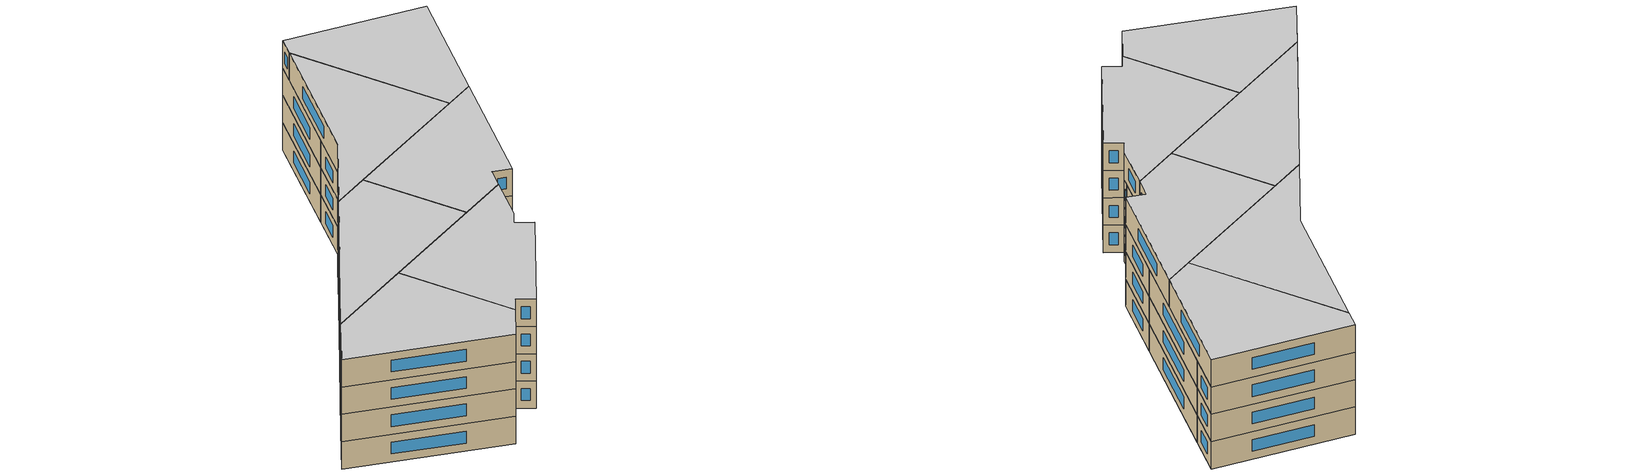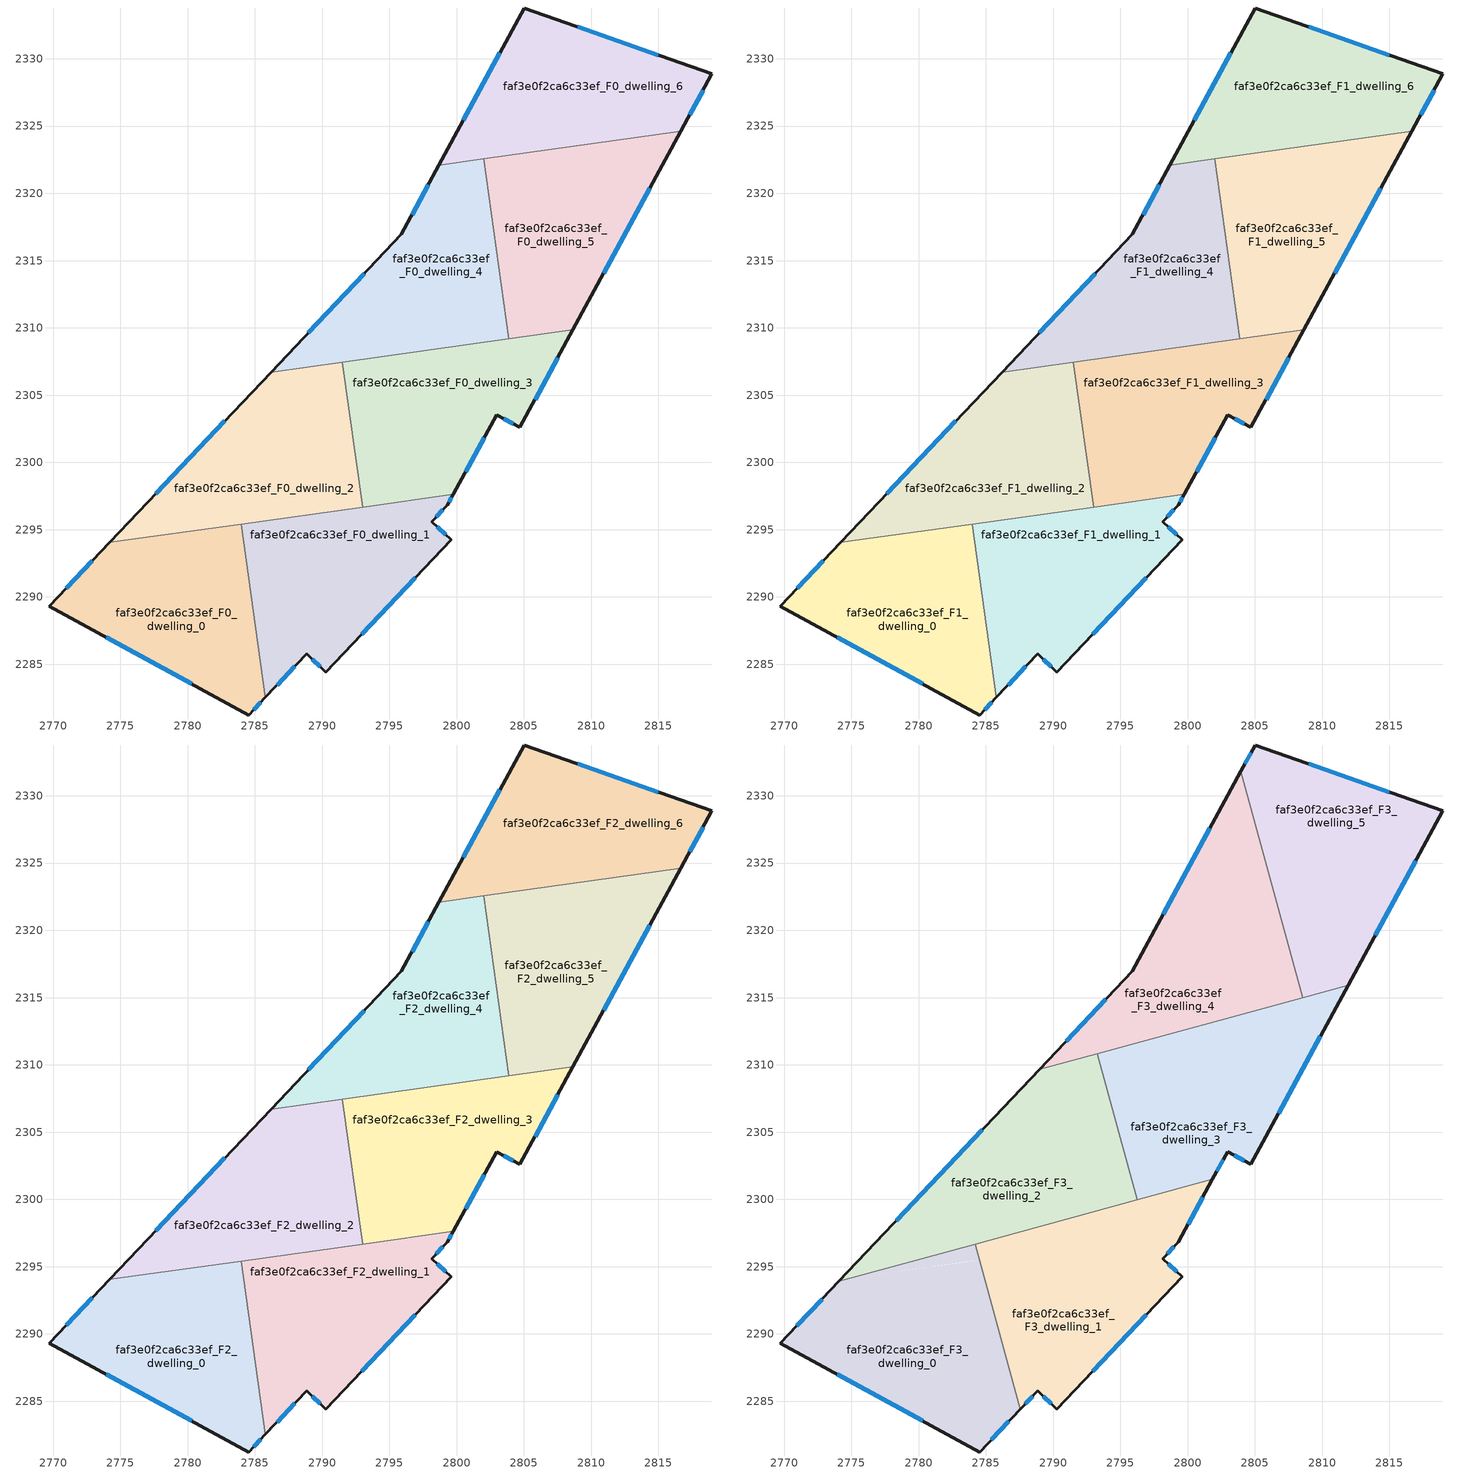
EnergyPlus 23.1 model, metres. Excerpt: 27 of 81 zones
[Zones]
faf3e0f2ca6c33ef_F0_dwelling_0
 floor ground (EU_floor_Construction): 2783.99,2295.42 2785.79,2282.53 2784.55,2281.22 2769.7,2289.29 2774.21,2294.05 z0
 wall outside (EU_wall_Construction): 2774.21,2294.05 2769.7,2289.29 2784.55,2281.22 2785.79,2282.53 z0:3
 wall to faf3e0f2ca6c33ef_F0_dwelling_1 (EU_wall_Construction): 2785.79,2282.53 2783.99,2295.42 z0:3
 wall to faf3e0f2ca6c33ef_F0_dwelling_2 (EU_wall_Construction): 2783.99,2295.42 2774.21,2294.05 z0:3
 window (EU_Window_Construction): 2772.92,2292.69 2770.99,2290.65 / 2784.91,2281.6 2785.43,2282.15 / 2773.94,2286.98 2780.31,2283.53 z0.86:2.14
faf3e0f2ca6c33ef_F0_dwelling_1
 floor ground (EU_floor_Construction): 2799.74,2297.62 2799.31,2296.83 2798.15,2295.59 2799.59,2294.25 2790.26,2284.4 2788.85,2285.76 2785.79,2282.53 2783.99,2295.42 z0
 wall outside (EU_wall_Construction): 2785.79,2282.53 2788.85,2285.76 2790.26,2284.4 2799.59,2294.25 2798.15,2295.59 2799.31,2296.83 2799.74,2297.62 z0:3
 wall to faf3e0f2ca6c33ef_F0_dwelling_3 (EU_wall_Construction): 2799.74,2297.62 2793.02,2296.68 z0:3
 wall to faf3e0f2ca6c33ef_F0_dwelling_2 (EU_wall_Construction): 2793.02,2296.68 2783.99,2295.42 z0:3
 window (EU_Window_Construction): 2789.25,2285.37 2789.86,2284.79 / 2786.66,2283.45 2787.97,2284.84 / 2799.43,2297.06 2799.62,2297.39 / 2798.48,2295.94 2798.98,2296.47 / 2799.18,2294.63 2798.56,2295.21 / 2792.93,2287.22 2796.93,2291.44 z0.86:2.14
faf3e0f2ca6c33ef_F0_dwelling_2
 floor ground (EU_floor_Construction): 2791.52,2307.46 2793.02,2296.68 2774.21,2294.05 2786.2,2306.71 z0
 wall outside (EU_wall_Construction): 2786.2,2306.71 2774.21,2294.05 z0:3
 wall to faf3e0f2ca6c33ef_F0_dwelling_3 (EU_wall_Construction): 2793.02,2296.68 2791.52,2307.46 z0:3
 wall to faf3e0f2ca6c33ef_F0_dwelling_4 (EU_wall_Construction): 2791.52,2307.46 2786.2,2306.71 z0:3
 window (EU_Window_Construction): 2782.78,2303.1 2777.64,2297.67 z0.86:2.14
faf3e0f2ca6c33ef_F0_dwelling_3
 floor ground (EU_floor_Construction): 2808.64,2309.85 2804.7,2302.6 2803.03,2303.51 2802.97,2303.54 2799.74,2297.62 2793.02,2296.68 2791.52,2307.46 z0
 wall outside (EU_wall_Construction): 2799.74,2297.62 2802.97,2303.54 2803.03,2303.51 2804.7,2302.6 2808.64,2309.85 z0:3
 wall to faf3e0f2ca6c33ef_F0_dwelling_5 (EU_wall_Construction): 2808.64,2309.85 2803.87,2309.18 z0:3
 wall to faf3e0f2ca6c33ef_F0_dwelling_4 (EU_wall_Construction): 2803.87,2309.18 2791.52,2307.46 z0:3
 window (EU_Window_Construction): 2805.83,2304.67 2807.52,2307.78 / 2803.51,2303.25 2804.23,2302.86 / 2800.66,2299.31 2802.04,2301.85 z0.86:2.14
faf3e0f2ca6c33ef_F0_dwelling_4
 floor ground (EU_floor_Construction): 2802,2322.56 2803.87,2309.18 2786.2,2306.71 2795.9,2316.95 2798.69,2322.1 z0
 wall outside (EU_wall_Construction): 2798.69,2322.1 2795.9,2316.95 2786.2,2306.71 z0:3
 wall to faf3e0f2ca6c33ef_F0_dwelling_5 (EU_wall_Construction): 2803.87,2309.18 2802,2322.56 z0:3
 wall to faf3e0f2ca6c33ef_F0_dwelling_6 (EU_wall_Construction): 2802,2322.56 2798.69,2322.1 z0:3
 window (EU_Window_Construction): 2793.13,2314.03 2788.97,2309.64 / 2797.89,2320.63 2796.7,2318.42 z0.86:2.14
faf3e0f2ca6c33ef_F0_dwelling_5
 floor ground (EU_floor_Construction): 2816.66,2324.61 2808.64,2309.85 2803.87,2309.18 2802,2322.56 z0
 wall outside (EU_wall_Construction): 2808.64,2309.85 2816.66,2324.61 z0:3
 wall to faf3e0f2ca6c33ef_F0_dwelling_6 (EU_wall_Construction): 2816.66,2324.61 2802,2322.56 z0:3
 window (EU_Window_Construction): 2810.93,2314.07 2814.37,2320.39 z0.86:2.14
faf3e0f2ca6c33ef_F0_dwelling_6
 floor ground (EU_floor_Construction): 2818.98,2328.88 2816.66,2324.61 2798.69,2322.1 2805.02,2333.78 z0
 wall outside (EU_wall_Construction): 2816.66,2324.61 2818.98,2328.88 2805.02,2333.78 2798.69,2322.1 z0:3
 window (EU_Window_Construction): 2814.99,2330.28 2809.01,2332.38 / 2817.32,2325.83 2818.32,2327.66 / 2803.21,2330.44 2800.5,2325.44 z0.86:2.14
faf3e0f2ca6c33ef_F1_dwelling_0
 floor to faf3e0f2ca6c33ef_F0_dwelling_0 (EU_floor_Construction): 2783.99,2295.42 2785.79,2282.53 2784.55,2281.22 2769.7,2289.29 2774.21,2294.05 z3
 wall outside (EU_wall_Construction): 2774.21,2294.05 2769.7,2289.29 2784.55,2281.22 2785.79,2282.53 z3:6
 wall to faf3e0f2ca6c33ef_F1_dwelling_1 (EU_wall_Construction): 2785.79,2282.53 2783.99,2295.42 z3:6
 wall to faf3e0f2ca6c33ef_F1_dwelling_2 (EU_wall_Construction): 2783.99,2295.42 2774.21,2294.05 z3:6
 window (EU_Window_Construction): 2772.92,2292.69 2770.99,2290.65 / 2784.91,2281.6 2785.43,2282.15 / 2773.94,2286.98 2780.31,2283.53 z3.86:5.14
faf3e0f2ca6c33ef_F1_dwelling_1
 floor to faf3e0f2ca6c33ef_F0_dwelling_1 (EU_floor_Construction): 2799.74,2297.62 2799.31,2296.83 2798.15,2295.59 2799.59,2294.25 2790.26,2284.4 2788.85,2285.76 2785.79,2282.53 2783.99,2295.42 z3
 wall outside (EU_wall_Construction): 2785.79,2282.53 2788.85,2285.76 2790.26,2284.4 2799.59,2294.25 2798.15,2295.59 2799.31,2296.83 2799.74,2297.62 z3:6
 wall to faf3e0f2ca6c33ef_F1_dwelling_3 (EU_wall_Construction): 2799.74,2297.62 2793.02,2296.68 z3:6
 wall to faf3e0f2ca6c33ef_F1_dwelling_2 (EU_wall_Construction): 2793.02,2296.68 2783.99,2295.42 z3:6
 window (EU_Window_Construction): 2789.25,2285.37 2789.86,2284.79 / 2786.66,2283.45 2787.97,2284.84 / 2799.43,2297.06 2799.62,2297.39 / 2798.48,2295.94 2798.98,2296.47 / 2799.18,2294.63 2798.56,2295.21 / 2792.93,2287.22 2796.93,2291.44 z3.86:5.14
faf3e0f2ca6c33ef_F1_dwelling_2
 floor to faf3e0f2ca6c33ef_F0_dwelling_2 (EU_floor_Construction): 2791.52,2307.46 2793.02,2296.68 2774.21,2294.05 2786.2,2306.71 z3
 wall outside (EU_wall_Construction): 2786.2,2306.71 2774.21,2294.05 z3:6
 wall to faf3e0f2ca6c33ef_F1_dwelling_3 (EU_wall_Construction): 2793.02,2296.68 2791.52,2307.46 z3:6
 wall to faf3e0f2ca6c33ef_F1_dwelling_4 (EU_wall_Construction): 2791.52,2307.46 2786.2,2306.71 z3:6
 window (EU_Window_Construction): 2782.78,2303.1 2777.64,2297.67 z3.86:5.14
faf3e0f2ca6c33ef_F1_dwelling_3
 floor to faf3e0f2ca6c33ef_F0_dwelling_3 (EU_floor_Construction): 2808.64,2309.85 2804.7,2302.6 2803.03,2303.51 2802.97,2303.54 2799.74,2297.62 2793.02,2296.68 2791.52,2307.46 z3
 wall outside (EU_wall_Construction): 2799.74,2297.62 2802.97,2303.54 2803.03,2303.51 2804.7,2302.6 2808.64,2309.85 z3:6
 wall to faf3e0f2ca6c33ef_F1_dwelling_5 (EU_wall_Construction): 2808.64,2309.85 2803.87,2309.18 z3:6
 wall to faf3e0f2ca6c33ef_F1_dwelling_4 (EU_wall_Construction): 2803.87,2309.18 2791.52,2307.46 z3:6
 window (EU_Window_Construction): 2805.83,2304.67 2807.52,2307.78 / 2803.51,2303.25 2804.23,2302.86 / 2800.66,2299.31 2802.04,2301.85 z3.86:5.14
faf3e0f2ca6c33ef_F1_dwelling_4
 floor to faf3e0f2ca6c33ef_F0_dwelling_4 (EU_floor_Construction): 2802,2322.56 2803.87,2309.18 2786.2,2306.71 2795.9,2316.95 2798.69,2322.1 z3
 wall outside (EU_wall_Construction): 2798.69,2322.1 2795.9,2316.95 2786.2,2306.71 z3:6
 wall to faf3e0f2ca6c33ef_F1_dwelling_5 (EU_wall_Construction): 2803.87,2309.18 2802,2322.56 z3:6
 wall to faf3e0f2ca6c33ef_F1_dwelling_6 (EU_wall_Construction): 2802,2322.56 2798.69,2322.1 z3:6
 window (EU_Window_Construction): 2793.13,2314.03 2788.97,2309.64 / 2797.89,2320.63 2796.7,2318.42 z3.86:5.14
faf3e0f2ca6c33ef_F1_dwelling_5
 floor to faf3e0f2ca6c33ef_F0_dwelling_5 (EU_floor_Construction): 2816.66,2324.61 2808.64,2309.85 2803.87,2309.18 2802,2322.56 z3
 wall outside (EU_wall_Construction): 2808.64,2309.85 2816.66,2324.61 z3:6
 wall to faf3e0f2ca6c33ef_F1_dwelling_6 (EU_wall_Construction): 2816.66,2324.61 2802,2322.56 z3:6
 window (EU_Window_Construction): 2810.93,2314.07 2814.37,2320.39 z3.86:5.14
faf3e0f2ca6c33ef_F1_dwelling_6
 floor to faf3e0f2ca6c33ef_F0_dwelling_6 (EU_floor_Construction): 2818.98,2328.88 2816.66,2324.61 2798.69,2322.1 2805.02,2333.78 z3
 wall outside (EU_wall_Construction): 2816.66,2324.61 2818.98,2328.88 2805.02,2333.78 2798.69,2322.1 z3:6
 window (EU_Window_Construction): 2814.99,2330.28 2809.01,2332.38 / 2817.32,2325.83 2818.32,2327.66 / 2803.21,2330.44 2800.5,2325.44 z3.86:5.14
faf3e0f2ca6c33ef_F2_dwelling_0
 floor to faf3e0f2ca6c33ef_F1_dwelling_0 (EU_floor_Construction): 2783.99,2295.42 2785.79,2282.53 2784.55,2281.22 2769.7,2289.29 2774.21,2294.05 z6
 wall outside (EU_wall_Construction): 2774.21,2294.05 2769.7,2289.29 2784.55,2281.22 2785.79,2282.53 z6:9
 wall to faf3e0f2ca6c33ef_F2_dwelling_1 (EU_wall_Construction): 2785.79,2282.53 2783.99,2295.42 z6:9
 wall to faf3e0f2ca6c33ef_F2_dwelling_2 (EU_wall_Construction): 2783.99,2295.42 2774.21,2294.05 z6:9
 window (EU_Window_Construction): 2772.92,2292.69 2770.99,2290.65 / 2784.91,2281.6 2785.43,2282.15 / 2773.94,2286.98 2780.31,2283.53 z6.86:8.14
faf3e0f2ca6c33ef_F2_dwelling_1
 floor to faf3e0f2ca6c33ef_F1_dwelling_1 (EU_floor_Construction): 2799.74,2297.62 2799.31,2296.83 2798.15,2295.59 2799.59,2294.25 2790.26,2284.4 2788.85,2285.76 2785.79,2282.53 2783.99,2295.42 z6
 wall outside (EU_wall_Construction): 2785.79,2282.53 2788.85,2285.76 2790.26,2284.4 2799.59,2294.25 2798.15,2295.59 2799.31,2296.83 2799.74,2297.62 z6:9
 wall to faf3e0f2ca6c33ef_F2_dwelling_3 (EU_wall_Construction): 2799.74,2297.62 2793.02,2296.68 z6:9
 wall to faf3e0f2ca6c33ef_F2_dwelling_2 (EU_wall_Construction): 2793.02,2296.68 2783.99,2295.42 z6:9
 window (EU_Window_Construction): 2789.25,2285.37 2789.86,2284.79 / 2786.66,2283.45 2787.97,2284.84 / 2799.43,2297.06 2799.62,2297.39 / 2798.48,2295.94 2798.98,2296.47 / 2799.18,2294.63 2798.56,2295.21 / 2792.93,2287.22 2796.93,2291.44 z6.86:8.14
faf3e0f2ca6c33ef_F2_dwelling_2
 floor to faf3e0f2ca6c33ef_F1_dwelling_2 (EU_floor_Construction): 2791.52,2307.46 2793.02,2296.68 2774.21,2294.05 2786.2,2306.71 z6
 wall outside (EU_wall_Construction): 2786.2,2306.71 2774.21,2294.05 z6:9
 wall to faf3e0f2ca6c33ef_F2_dwelling_3 (EU_wall_Construction): 2793.02,2296.68 2791.52,2307.46 z6:9
 wall to faf3e0f2ca6c33ef_F2_dwelling_4 (EU_wall_Construction): 2791.52,2307.46 2786.2,2306.71 z6:9
 window (EU_Window_Construction): 2782.78,2303.1 2777.64,2297.67 z6.86:8.14
faf3e0f2ca6c33ef_F2_dwelling_3
 floor to faf3e0f2ca6c33ef_F1_dwelling_3 (EU_floor_Construction): 2808.64,2309.85 2804.7,2302.6 2803.03,2303.51 2802.97,2303.54 2799.74,2297.62 2793.02,2296.68 2791.52,2307.46 z6
 wall outside (EU_wall_Construction): 2799.74,2297.62 2802.97,2303.54 2803.03,2303.51 2804.7,2302.6 2808.64,2309.85 z6:9
 wall to faf3e0f2ca6c33ef_F2_dwelling_5 (EU_wall_Construction): 2808.64,2309.85 2803.87,2309.18 z6:9
 wall to faf3e0f2ca6c33ef_F2_dwelling_4 (EU_wall_Construction): 2803.87,2309.18 2791.52,2307.46 z6:9
 window (EU_Window_Construction): 2805.83,2304.67 2807.52,2307.78 / 2803.51,2303.25 2804.23,2302.86 / 2800.66,2299.31 2802.04,2301.85 z6.86:8.14
faf3e0f2ca6c33ef_F2_dwelling_4
 floor to faf3e0f2ca6c33ef_F1_dwelling_4 (EU_floor_Construction): 2802,2322.56 2803.87,2309.18 2786.2,2306.71 2795.9,2316.95 2798.69,2322.1 z6
 wall outside (EU_wall_Construction): 2798.69,2322.1 2795.9,2316.95 2786.2,2306.71 z6:9
 wall to faf3e0f2ca6c33ef_F2_dwelling_5 (EU_wall_Construction): 2803.87,2309.18 2802,2322.56 z6:9
 wall to faf3e0f2ca6c33ef_F2_dwelling_6 (EU_wall_Construction): 2802,2322.56 2798.69,2322.1 z6:9
 window (EU_Window_Construction): 2793.13,2314.03 2788.97,2309.64 / 2797.89,2320.63 2796.7,2318.42 z6.86:8.14
faf3e0f2ca6c33ef_F2_dwelling_5
 floor to faf3e0f2ca6c33ef_F1_dwelling_5 (EU_floor_Construction): 2816.66,2324.61 2808.64,2309.85 2803.87,2309.18 2802,2322.56 z6
 wall outside (EU_wall_Construction): 2808.64,2309.85 2816.66,2324.61 z6:9
 wall to faf3e0f2ca6c33ef_F2_dwelling_6 (EU_wall_Construction): 2816.66,2324.61 2802,2322.56 z6:9
 window (EU_Window_Construction): 2810.93,2314.07 2814.37,2320.39 z6.86:8.14
faf3e0f2ca6c33ef_F2_dwelling_6
 floor to faf3e0f2ca6c33ef_F1_dwelling_6 (EU_floor_Construction): 2818.98,2328.88 2816.66,2324.61 2798.69,2322.1 2805.02,2333.78 z6
 wall outside (EU_wall_Construction): 2816.66,2324.61 2818.98,2328.88 2805.02,2333.78 2798.69,2322.1 z6:9
 window (EU_Window_Construction): 2814.99,2330.28 2809.01,2332.38 / 2817.32,2325.83 2818.32,2327.66 / 2803.21,2330.44 2800.5,2325.44 z6.86:8.14
faf3e0f2ca6c33ef_F3_dwelling_0
 floor to faf3e0f2ca6c33ef_F2_dwelling_0 (EU_floor_Construction): 2783.99,2295.42 2785.79,2282.53 2784.55,2281.22 2769.7,2289.29 2774.08,2293.91 2774.99,2294.16 z9
 floor to faf3e0f2ca6c33ef_F2_dwelling_1 (EU_floor_Construction): 2784.54,2295.5 2787.56,2284.4 2785.79,2282.53 2783.99,2295.42 z9
 floor to faf3e0f2ca6c33ef_F2_dwelling_2 (EU_floor_Construction): 2784.21,2296.68 2784.54,2295.5 2774.99,2294.16 z9
 wall outside (EU_wall_Construction): 2774.08,2293.91 2769.7,2289.29 2784.55,2281.22 2787.56,2284.4 z9:12
 wall to faf3e0f2ca6c33ef_F3_dwelling_1 (EU_wall_Construction): 2787.56,2284.4 2784.21,2296.68 z9:12
 wall to faf3e0f2ca6c33ef_F3_dwelling_2 (EU_wall_Construction): 2784.21,2296.68 2774.08,2293.91 z9:12
 window (EU_Window_Construction): 2772.83,2292.59 2770.95,2290.61 / 2785.41,2282.13 2786.7,2283.49 / 2773.94,2286.98 2780.31,2283.53 z9.86:11.14
 ceiling to faf3e0f2ca6c33ef_F4_dwelling_0 (EU_floor_Construction): 2784.55,2281.22 2787.56,2284.4 2784.21,2296.68 2774.08,2293.91 2769.7,2289.29 z12
faf3e0f2ca6c33ef_F3_dwelling_1
 floor to faf3e0f2ca6c33ef_F2_dwelling_1 (EU_floor_Construction): 2799.74,2297.62 2799.31,2296.83 2798.15,2295.59 2799.59,2294.25 2790.26,2284.4 2788.85,2285.76 2787.56,2284.4 2784.54,2295.5 z9
 floor to faf3e0f2ca6c33ef_F2_dwelling_2 (EU_floor_Construction): 2792.7,2298.99 2793.02,2296.68 2784.54,2295.5 2784.21,2296.68 z9
 floor to faf3e0f2ca6c33ef_F2_dwelling_3 (EU_floor_Construction): 2801.85,2301.49 2799.74,2297.62 2793.02,2296.68 2792.7,2298.99 z9
 wall outside (EU_wall_Construction): 2787.56,2284.4 2788.85,2285.76 2790.26,2284.4 2799.59,2294.25 2798.15,2295.59 2799.31,2296.83 2801.85,2301.49 z9:12
 wall to faf3e0f2ca6c33ef_F3_dwelling_3 (EU_wall_Construction): 2801.85,2301.49 2796.25,2299.96 z9:12
 wall to faf3e0f2ca6c33ef_F3_dwelling_2 (EU_wall_Construction): 2796.25,2299.96 2784.21,2296.68 z9:12
 window (EU_Window_Construction): 2792.93,2287.22 2796.93,2291.44 / 2789.25,2285.37 2789.86,2284.79 / 2787.93,2284.79 2788.48,2285.37 / 2800.04,2298.16 2801.12,2300.16 / 2798.48,2295.94 2798.98,2296.47 / 2799.18,2294.63 2798.56,2295.21 z9.86:11.14
 ceiling to faf3e0f2ca6c33ef_F4_dwelling_1 (EU_floor_Construction): 2799.59,2294.25 2798.15,2295.59 2799.31,2296.83 2801.85,2301.49 2784.21,2296.68 2787.56,2284.4 2788.85,2285.76 2790.26,2284.4 z12
faf3e0f2ca6c33ef_F3_dwelling_2
 floor to faf3e0f2ca6c33ef_F2_dwelling_2 (EU_floor_Construction): 2791.52,2307.46 2792.7,2298.99 2774.99,2294.16 2774.21,2294.05 2786.2,2306.71 z9
 floor to faf3e0f2ca6c33ef_F2_dwelling_3 (EU_floor_Construction): 2794.1,2307.82 2796.25,2299.96 2792.7,2298.99 2791.52,2307.46 z9
 floor to faf3e0f2ca6c33ef_F2_dwelling_4 (EU_floor_Construction): 2793.28,2310.84 2794.1,2307.82 2786.2,2306.71 2789.01,2309.68 z9
 floor to faf3e0f2ca6c33ef_F2_dwelling_0 (EU_floor_Construction): 2774.99,2294.16 2774.08,2293.91 2774.21,2294.05 z9
 wall outside (EU_wall_Construction): 2789.01,2309.68 2774.08,2293.91 z9:12
 wall to faf3e0f2ca6c33ef_F3_dwelling_3 (EU_wall_Construction): 2796.25,2299.96 2793.28,2310.84 z9:12
 wall to faf3e0f2ca6c33ef_F3_dwelling_4 (EU_wall_Construction): 2793.28,2310.84 2789.01,2309.68 z9:12
 window (EU_Window_Construction): 2784.74,2305.17 2778.35,2298.42 z9.86:11.14
 ceiling to faf3e0f2ca6c33ef_F4_dwelling_2 (EU_floor_Construction): 2796.25,2299.96 2793.28,2310.84 2789.01,2309.68 2774.08,2293.91 z12
faf3e0f2ca6c33ef_F3_dwelling_3
 floor to faf3e0f2ca6c33ef_F2_dwelling_3 (EU_floor_Construction): 2808.64,2309.85 2804.7,2302.6 2803.03,2303.51 2802.97,2303.54 2801.85,2301.49 2796.25,2299.96 2794.1,2307.82 z9
 floor to faf3e0f2ca6c33ef_F2_dwelling_4 (EU_floor_Construction): 2803.26,2313.57 2803.87,2309.18 2794.1,2307.82 2793.28,2310.84 z9
 floor to faf3e0f2ca6c33ef_F2_dwelling_5 (EU_floor_Construction): 2811.95,2315.93 2808.64,2309.85 2803.87,2309.18 2803.26,2313.57 z9
 wall outside (EU_wall_Construction): 2801.85,2301.49 2802.97,2303.54 2804.7,2302.6 2811.95,2315.93 z9:12
 wall to faf3e0f2ca6c33ef_F3_dwelling_5 (EU_wall_Construction): 2811.95,2315.93 2808.54,2315.01 z9:12
 wall to faf3e0f2ca6c33ef_F3_dwelling_4 (EU_wall_Construction): 2808.54,2315.01 2793.28,2310.84 z9:12
 window (EU_Window_Construction): 2803.46,2303.27 2804.21,2302.87 / 2802.17,2302.07 2802.65,2302.95 / 2806.77,2306.41 2809.88,2312.13 z9.86:11.14
 ceiling to faf3e0f2ca6c33ef_F4_dwelling_3 (EU_floor_Construction): 2804.7,2302.6 2811.95,2315.93 2793.28,2310.84 2796.25,2299.96 2801.85,2301.49 2802.97,2303.54 z12
faf3e0f2ca6c33ef_F3_dwelling_4
 floor to faf3e0f2ca6c33ef_F2_dwelling_4 (EU_floor_Construction): 2802,2322.56 2803.26,2313.57 2789.01,2309.68 2795.9,2316.95 2798.69,2322.1 z9
 floor to faf3e0f2ca6c33ef_F2_dwelling_5 (EU_floor_Construction): 2806.32,2323.17 2808.54,2315.01 2803.26,2313.57 2802,2322.56 z9
 floor to faf3e0f2ca6c33ef_F2_dwelling_6 (EU_floor_Construction): 2803.96,2331.82 2806.32,2323.17 2798.69,2322.1 z9
 wall outside (EU_wall_Construction): 2803.96,2331.82 2795.9,2316.95 2789.01,2309.68 z9:12
 wall to faf3e0f2ca6c33ef_F3_dwelling_5 (EU_wall_Construction): 2808.54,2315.01 2803.96,2331.82 z9:12
 window (EU_Window_Construction): 2801.66,2327.57 2798.2,2321.2 / 2793.93,2314.88 2790.98,2311.76 z9.86:11.14
 ceiling to faf3e0f2ca6c33ef_F4_dwelling_4 (EU_floor_Construction): 2808.54,2315.01 2803.96,2331.82 2795.9,2316.95 2789.01,2309.68 z12
faf3e0f2ca6c33ef_F3_dwelling_5
 floor to faf3e0f2ca6c33ef_F2_dwelling_5 (EU_floor_Construction): 2816.66,2324.61 2811.95,2315.93 2808.54,2315.01 2806.32,2323.17 z9
 floor to faf3e0f2ca6c33ef_F2_dwelling_6 (EU_floor_Construction): 2818.98,2328.88 2816.66,2324.61 2806.32,2323.17 2803.96,2331.82 2805.02,2333.78 z9
 wall outside (EU_wall_Construction): 2811.95,2315.93 2818.98,2328.88 2805.02,2333.78 2803.96,2331.82 z9:12
 window (EU_Window_Construction): 2804.72,2333.22 2804.26,2332.38 / 2814.99,2330.28 2809.01,2332.38 / 2813.96,2319.63 2816.97,2325.18 z9.86:11.14
 ceiling to faf3e0f2ca6c33ef_F4_dwelling_5 (EU_floor_Construction): 2811.95,2315.93 2818.98,2328.88 2805.02,2333.78 2803.96,2331.82 2808.54,2315.01 z12
[Building]
EU S2 Campaign: North Axis=0; Terrain=City; Solar Distribution=FullExterior
[Site:Location]
Helsinki-Vantaa.AP: Latitude=60.317; Longitude=24.963; Time Zone=2; Elevation=54.6
[SizingPeriod:WeatherFileDays]
AnnualSizingPeriod: Begin Month=1; Begin Day of Month=1; End Month=12; End Day of Month=31; Day of Week for Start Day=Monday; Use Weather File Daylight Saving Period=No; Use Weather File Rain and Snow Indicators=No
[MATERIAL]
EU_InternalMass_Material: Roughness=MediumRough; Thickness=0.1; Conductivity=1; Density=1800; Specific Heat=900; Thermal Absorptance=0.9; Solar Absorptance=0.7; Visible Absorptance=0.7
[MATERIAL:NOMASS] Roughness=MediumRough; Thermal Absorptance=0.9; Solar Absorptance=0.7; Visible Absorptance=0.7
Name | Thermal Resistance
EU_wall_NoMass | 5.91765
EU_floor_NoMass | 6.2875
[WINDOWMATERIAL:SIMPLEGLAZINGSYSTEM]
EU_Window_SimpleGlazing: UFactor=0.994035; Solar Heat Gain Coefficient=0.7; Visible Transmittance=0.7
[CONSTRUCTION]
EU_wall_Construction: EU_wall_NoMass
EU_floor_Construction: EU_floor_NoMass
EU_Window_Construction: EU_Window_SimpleGlazing
EU_InternalMass_Construction: EU_InternalMass_Material
[ZONE] Type=1; Multiplier=1; Ceiling Height=autocalculate; Floor Area=autocalculate; Part of Total Floor Area=Yes
Name | Volume
faf3e0f2ca6c33ef_F0_dwelling_0; faf3e0f2ca6c33ef_F1_dwelling_0; faf3e0f2ca6c33ef_F2_dwelling_0 | 397.431
faf3e0f2ca6c33ef_F3_dwelling_0 | 463.674
faf3e0f2ca6c33ef_F0_dwelling_1; faf3e0f2ca6c33ef_F1_dwelling_1; faf3e0f2ca6c33ef_F2_dwelling_1 | 397.474
faf3e0f2ca6c33ef_F3_dwelling_1 | 463.696
faf3e0f2ca6c33ef_F0_dwelling_2; faf3e0f2ca6c33ef_F1_dwelling_2; faf3e0f2ca6c33ef_F2_dwelling_2 | 397.427
faf3e0f2ca6c33ef_F3_dwelling_2 | 463.676
faf3e0f2ca6c33ef_F0_dwelling_3; faf3e0f2ca6c33ef_F1_dwelling_3; faf3e0f2ca6c33ef_F2_dwelling_3 | 397.45
faf3e0f2ca6c33ef_F3_dwelling_3 | 463.707
faf3e0f2ca6c33ef_F0_dwelling_4; faf3e0f2ca6c33ef_F1_dwelling_4; faf3e0f2ca6c33ef_F2_dwelling_4 | 397.452
faf3e0f2ca6c33ef_F3_dwelling_4 | 463.689
faf3e0f2ca6c33ef_F0_dwelling_5; faf3e0f2ca6c33ef_F1_dwelling_5; faf3e0f2ca6c33ef_F2_dwelling_5 | 397.422
faf3e0f2ca6c33ef_F3_dwelling_5 | 463.657
faf3e0f2ca6c33ef_F0_dwelling_6; faf3e0f2ca6c33ef_F1_dwelling_6; faf3e0f2ca6c33ef_F2_dwelling_6 | 397.423
[INTERNALMASS] Construction=EU_InternalMass_Construction
Name | Zone or ZoneList | Surface Area
faf3e0f2ca6c33ef_F0_dwelling_0_EU_InternalMass | faf3e0f2ca6c33ef_F0_dwelling_0 | 132.48
faf3e0f2ca6c33ef_F0_dwelling_1_EU_InternalMass | faf3e0f2ca6c33ef_F0_dwelling_1 | 132.491
faf3e0f2ca6c33ef_F0_dwelling_2_EU_InternalMass | faf3e0f2ca6c33ef_F0_dwelling_2 | 132.479
faf3e0f2ca6c33ef_F0_dwelling_3_EU_InternalMass | faf3e0f2ca6c33ef_F0_dwelling_3 | 132.485
faf3e0f2ca6c33ef_F0_dwelling_4_EU_InternalMass | faf3e0f2ca6c33ef_F0_dwelling_4 | 132.483
faf3e0f2ca6c33ef_F0_dwelling_5_EU_InternalMass | faf3e0f2ca6c33ef_F0_dwelling_5 | 132.477
faf3e0f2ca6c33ef_F0_dwelling_6_EU_InternalMass | faf3e0f2ca6c33ef_F0_dwelling_6 | 132.474
faf3e0f2ca6c33ef_F1_dwelling_0_EU_InternalMass | faf3e0f2ca6c33ef_F1_dwelling_0 | 132.48
faf3e0f2ca6c33ef_F1_dwelling_1_EU_InternalMass | faf3e0f2ca6c33ef_F1_dwelling_1 | 132.491
faf3e0f2ca6c33ef_F1_dwelling_2_EU_InternalMass | faf3e0f2ca6c33ef_F1_dwelling_2 | 132.479
faf3e0f2ca6c33ef_F1_dwelling_3_EU_InternalMass | faf3e0f2ca6c33ef_F1_dwelling_3 | 132.485
faf3e0f2ca6c33ef_F1_dwelling_4_EU_InternalMass | faf3e0f2ca6c33ef_F1_dwelling_4 | 132.483
faf3e0f2ca6c33ef_F1_dwelling_5_EU_InternalMass | faf3e0f2ca6c33ef_F1_dwelling_5 | 132.477
faf3e0f2ca6c33ef_F1_dwelling_6_EU_InternalMass | faf3e0f2ca6c33ef_F1_dwelling_6 | 132.474
faf3e0f2ca6c33ef_F2_dwelling_0_EU_InternalMass | faf3e0f2ca6c33ef_F2_dwelling_0 | 132.48
faf3e0f2ca6c33ef_F2_dwelling_1_EU_InternalMass | faf3e0f2ca6c33ef_F2_dwelling_1 | 132.491
faf3e0f2ca6c33ef_F2_dwelling_2_EU_InternalMass | faf3e0f2ca6c33ef_F2_dwelling_2 | 132.479
faf3e0f2ca6c33ef_F2_dwelling_3_EU_InternalMass | faf3e0f2ca6c33ef_F2_dwelling_3 | 132.485
faf3e0f2ca6c33ef_F2_dwelling_4_EU_InternalMass | faf3e0f2ca6c33ef_F2_dwelling_4 | 132.483
faf3e0f2ca6c33ef_F2_dwelling_5_EU_InternalMass | faf3e0f2ca6c33ef_F2_dwelling_5 | 132.477
faf3e0f2ca6c33ef_F2_dwelling_6_EU_InternalMass | faf3e0f2ca6c33ef_F2_dwelling_6 | 132.474
faf3e0f2ca6c33ef_F3_dwelling_0_EU_InternalMass | faf3e0f2ca6c33ef_F3_dwelling_0 | 154.558
faf3e0f2ca6c33ef_F3_dwelling_1_EU_InternalMass | faf3e0f2ca6c33ef_F3_dwelling_1 | 154.565
faf3e0f2ca6c33ef_F3_dwelling_2_EU_InternalMass | faf3e0f2ca6c33ef_F3_dwelling_2 | 154.555
faf3e0f2ca6c33ef_F3_dwelling_3_EU_InternalMass | faf3e0f2ca6c33ef_F3_dwelling_3 | 154.567
faf3e0f2ca6c33ef_F3_dwelling_4_EU_InternalMass | faf3e0f2ca6c33ef_F3_dwelling_4 | 154.56
faf3e0f2ca6c33ef_F3_dwelling_5_EU_InternalMass | faf3e0f2ca6c33ef_F3_dwelling_5 | 154.55
[OTHEREQUIPMENT] Fuel Type=Electricity; Design Level Calculation Method=Watts/Area; Power per Zone Floor Area=1; Fraction Latent=0; Fraction Radiant=0; Fraction Lost=0; Carbon Dioxide Generation Rate=0; EndUse Subcategory=EU_Step8_InternalGains
Name | Zone or ZoneList or Space or SpaceList | Schedule
EU_Step8_InternalGain_faf3e0f2ca6c33ef_F0_dwelling_0_f000 | faf3e0f2ca6c33ef_F0_dwelling_0 | EU_Step8_GainSchedule_faf3e0f2ca6c33ef_F0_dwelling_0_f000
EU_Step8_InternalGain_faf3e0f2ca6c33ef_F0_dwelling_1_f000 | faf3e0f2ca6c33ef_F0_dwelling_1 | EU_Step8_GainSchedule_faf3e0f2ca6c33ef_F0_dwelling_1_f000
EU_Step8_InternalGain_faf3e0f2ca6c33ef_F0_dwelling_2_f000 | faf3e0f2ca6c33ef_F0_dwelling_2 | EU_Step8_GainSchedule_faf3e0f2ca6c33ef_F0_dwelling_2_f000
EU_Step8_InternalGain_faf3e0f2ca6c33ef_F0_dwelling_3_f000 | faf3e0f2ca6c33ef_F0_dwelling_3 | EU_Step8_GainSchedule_faf3e0f2ca6c33ef_F0_dwelling_3_f000
EU_Step8_InternalGain_faf3e0f2ca6c33ef_F0_dwelling_4_f000 | faf3e0f2ca6c33ef_F0_dwelling_4 | EU_Step8_GainSchedule_faf3e0f2ca6c33ef_F0_dwelling_4_f000
EU_Step8_InternalGain_faf3e0f2ca6c33ef_F0_dwelling_5_f000 | faf3e0f2ca6c33ef_F0_dwelling_5 | EU_Step8_GainSchedule_faf3e0f2ca6c33ef_F0_dwelling_5_f000
EU_Step8_InternalGain_faf3e0f2ca6c33ef_F0_dwelling_6_f000 | faf3e0f2ca6c33ef_F0_dwelling_6 | EU_Step8_GainSchedule_faf3e0f2ca6c33ef_F0_dwelling_6_f000
EU_Step8_InternalGain_faf3e0f2ca6c33ef_F1_dwelling_0_f000 | faf3e0f2ca6c33ef_F1_dwelling_0 | EU_Step8_GainSchedule_faf3e0f2ca6c33ef_F1_dwelling_0_f000
EU_Step8_InternalGain_faf3e0f2ca6c33ef_F1_dwelling_1_f000 | faf3e0f2ca6c33ef_F1_dwelling_1 | EU_Step8_GainSchedule_faf3e0f2ca6c33ef_F1_dwelling_1_f000
EU_Step8_InternalGain_faf3e0f2ca6c33ef_F1_dwelling_2_f000 | faf3e0f2ca6c33ef_F1_dwelling_2 | EU_Step8_GainSchedule_faf3e0f2ca6c33ef_F1_dwelling_2_f000
EU_Step8_InternalGain_faf3e0f2ca6c33ef_F1_dwelling_3_f000 | faf3e0f2ca6c33ef_F1_dwelling_3 | EU_Step8_GainSchedule_faf3e0f2ca6c33ef_F1_dwelling_3_f000
EU_Step8_InternalGain_faf3e0f2ca6c33ef_F1_dwelling_4_f000 | faf3e0f2ca6c33ef_F1_dwelling_4 | EU_Step8_GainSchedule_faf3e0f2ca6c33ef_F1_dwelling_4_f000
EU_Step8_InternalGain_faf3e0f2ca6c33ef_F1_dwelling_5_f000 | faf3e0f2ca6c33ef_F1_dwelling_5 | EU_Step8_GainSchedule_faf3e0f2ca6c33ef_F1_dwelling_5_f000
EU_Step8_InternalGain_faf3e0f2ca6c33ef_F1_dwelling_6_f000 | faf3e0f2ca6c33ef_F1_dwelling_6 | EU_Step8_GainSchedule_faf3e0f2ca6c33ef_F1_dwelling_6_f000
EU_Step8_InternalGain_faf3e0f2ca6c33ef_F2_dwelling_0_f000 | faf3e0f2ca6c33ef_F2_dwelling_0 | EU_Step8_GainSchedule_faf3e0f2ca6c33ef_F2_dwelling_0_f000
EU_Step8_InternalGain_faf3e0f2ca6c33ef_F2_dwelling_1_f000 | faf3e0f2ca6c33ef_F2_dwelling_1 | EU_Step8_GainSchedule_faf3e0f2ca6c33ef_F2_dwelling_1_f000
EU_Step8_InternalGain_faf3e0f2ca6c33ef_F2_dwelling_2_f000 | faf3e0f2ca6c33ef_F2_dwelling_2 | EU_Step8_GainSchedule_faf3e0f2ca6c33ef_F2_dwelling_2_f000
EU_Step8_InternalGain_faf3e0f2ca6c33ef_F2_dwelling_3_f000 | faf3e0f2ca6c33ef_F2_dwelling_3 | EU_Step8_GainSchedule_faf3e0f2ca6c33ef_F2_dwelling_3_f000
EU_Step8_InternalGain_faf3e0f2ca6c33ef_F2_dwelling_4_f000 | faf3e0f2ca6c33ef_F2_dwelling_4 | EU_Step8_GainSchedule_faf3e0f2ca6c33ef_F2_dwelling_4_f000
EU_Step8_InternalGain_faf3e0f2ca6c33ef_F2_dwelling_5_f000 | faf3e0f2ca6c33ef_F2_dwelling_5 | EU_Step8_GainSchedule_faf3e0f2ca6c33ef_F2_dwelling_5_f000
EU_Step8_InternalGain_faf3e0f2ca6c33ef_F2_dwelling_6_f000 | faf3e0f2ca6c33ef_F2_dwelling_6 | EU_Step8_GainSchedule_faf3e0f2ca6c33ef_F2_dwelling_6_f000
EU_Step8_InternalGain_faf3e0f2ca6c33ef_F3_dwelling_0_f000 | faf3e0f2ca6c33ef_F3_dwelling_0 | EU_Step8_GainSchedule_faf3e0f2ca6c33ef_F3_dwelling_0_f000
EU_Step8_InternalGain_faf3e0f2ca6c33ef_F3_dwelling_1_f000 | faf3e0f2ca6c33ef_F3_dwelling_1 | EU_Step8_GainSchedule_faf3e0f2ca6c33ef_F3_dwelling_1_f000
EU_Step8_InternalGain_faf3e0f2ca6c33ef_F3_dwelling_2_f000 | faf3e0f2ca6c33ef_F3_dwelling_2 | EU_Step8_GainSchedule_faf3e0f2ca6c33ef_F3_dwelling_2_f000
EU_Step8_InternalGain_faf3e0f2ca6c33ef_F3_dwelling_3_f000 | faf3e0f2ca6c33ef_F3_dwelling_3 | EU_Step8_GainSchedule_faf3e0f2ca6c33ef_F3_dwelling_3_f000
EU_Step8_InternalGain_faf3e0f2ca6c33ef_F3_dwelling_4_f000 | faf3e0f2ca6c33ef_F3_dwelling_4 | EU_Step8_GainSchedule_faf3e0f2ca6c33ef_F3_dwelling_4_f000
EU_Step8_InternalGain_faf3e0f2ca6c33ef_F3_dwelling_5_f000 | faf3e0f2ca6c33ef_F3_dwelling_5 | EU_Step8_GainSchedule_faf3e0f2ca6c33ef_F3_dwelling_5_f000
[ZONEVENTILATION:DESIGNFLOWRATE] Schedule=EU_AlwaysOn; Design Flow Rate Calculation Method=AirChanges/Hour; Air Changes per Hour=0.596421; Ventilation Type=Natural; Fan Pressure Rise=0; Fan Total Efficiency=1; Constant Term Coefficient=1; Temperature Term Coefficient=0; Velocity Term Coefficient=0; Velocity Squared Term Coefficient=0; Minimum Indoor Temperature=-100; Maximum Indoor Temperature=100; Delta Temperature=-100; Minimum Outdoor Temperature=-100; Maximum Outdoor Temperature=100; Maximum Wind Speed=40
Name | Zone or ZoneList or Space or SpaceList
EU_ConstantAir_faf3e0f2ca6c33ef_F0_dwelling_0 | faf3e0f2ca6c33ef_F0_dwelling_0
EU_ConstantAir_faf3e0f2ca6c33ef_F0_dwelling_1 | faf3e0f2ca6c33ef_F0_dwelling_1
EU_ConstantAir_faf3e0f2ca6c33ef_F0_dwelling_2 | faf3e0f2ca6c33ef_F0_dwelling_2
EU_ConstantAir_faf3e0f2ca6c33ef_F0_dwelling_3 | faf3e0f2ca6c33ef_F0_dwelling_3
EU_ConstantAir_faf3e0f2ca6c33ef_F0_dwelling_4 | faf3e0f2ca6c33ef_F0_dwelling_4
EU_ConstantAir_faf3e0f2ca6c33ef_F0_dwelling_5 | faf3e0f2ca6c33ef_F0_dwelling_5
EU_ConstantAir_faf3e0f2ca6c33ef_F0_dwelling_6 | faf3e0f2ca6c33ef_F0_dwelling_6
EU_ConstantAir_faf3e0f2ca6c33ef_F1_dwelling_0 | faf3e0f2ca6c33ef_F1_dwelling_0
EU_ConstantAir_faf3e0f2ca6c33ef_F1_dwelling_1 | faf3e0f2ca6c33ef_F1_dwelling_1
EU_ConstantAir_faf3e0f2ca6c33ef_F1_dwelling_2 | faf3e0f2ca6c33ef_F1_dwelling_2
EU_ConstantAir_faf3e0f2ca6c33ef_F1_dwelling_3 | faf3e0f2ca6c33ef_F1_dwelling_3
EU_ConstantAir_faf3e0f2ca6c33ef_F1_dwelling_4 | faf3e0f2ca6c33ef_F1_dwelling_4
EU_ConstantAir_faf3e0f2ca6c33ef_F1_dwelling_5 | faf3e0f2ca6c33ef_F1_dwelling_5
EU_ConstantAir_faf3e0f2ca6c33ef_F1_dwelling_6 | faf3e0f2ca6c33ef_F1_dwelling_6
EU_ConstantAir_faf3e0f2ca6c33ef_F2_dwelling_0 | faf3e0f2ca6c33ef_F2_dwelling_0
EU_ConstantAir_faf3e0f2ca6c33ef_F2_dwelling_1 | faf3e0f2ca6c33ef_F2_dwelling_1
EU_ConstantAir_faf3e0f2ca6c33ef_F2_dwelling_2 | faf3e0f2ca6c33ef_F2_dwelling_2
EU_ConstantAir_faf3e0f2ca6c33ef_F2_dwelling_3 | faf3e0f2ca6c33ef_F2_dwelling_3
EU_ConstantAir_faf3e0f2ca6c33ef_F2_dwelling_4 | faf3e0f2ca6c33ef_F2_dwelling_4
EU_ConstantAir_faf3e0f2ca6c33ef_F2_dwelling_5 | faf3e0f2ca6c33ef_F2_dwelling_5
EU_ConstantAir_faf3e0f2ca6c33ef_F2_dwelling_6 | faf3e0f2ca6c33ef_F2_dwelling_6
EU_ConstantAir_faf3e0f2ca6c33ef_F3_dwelling_0 | faf3e0f2ca6c33ef_F3_dwelling_0
EU_ConstantAir_faf3e0f2ca6c33ef_F3_dwelling_1 | faf3e0f2ca6c33ef_F3_dwelling_1
EU_ConstantAir_faf3e0f2ca6c33ef_F3_dwelling_2 | faf3e0f2ca6c33ef_F3_dwelling_2
EU_ConstantAir_faf3e0f2ca6c33ef_F3_dwelling_3 | faf3e0f2ca6c33ef_F3_dwelling_3
EU_ConstantAir_faf3e0f2ca6c33ef_F3_dwelling_4 | faf3e0f2ca6c33ef_F3_dwelling_4
EU_ConstantAir_faf3e0f2ca6c33ef_F3_dwelling_5 | faf3e0f2ca6c33ef_F3_dwelling_5
[HVACTEMPLATE:THERMOSTAT] Constant Heating Setpoint=20; Constant Cooling Setpoint=50
EU_HeatOnly_faf3e0f2ca6c33ef_F0_dwelling_0; EU_HeatOnly_faf3e0f2ca6c33ef_F0_dwelling_1; EU_HeatOnly_faf3e0f2ca6c33ef_F0_dwelling_2; EU_HeatOnly_faf3e0f2ca6c33ef_F0_dwelling_3; EU_HeatOnly_faf3e0f2ca6c33ef_F0_dwelling_4; EU_HeatOnly_faf3e0f2ca6c33ef_F0_dwelling_5; EU_HeatOnly_faf3e0f2ca6c33ef_F0_dwelling_6; EU_HeatOnly_faf3e0f2ca6c33ef_F1_dwelling_0; EU_HeatOnly_faf3e0f2ca6c33ef_F1_dwelling_1; EU_HeatOnly_faf3e0f2ca6c33ef_F1_dwelling_2; EU_HeatOnly_faf3e0f2ca6c33ef_F1_dwelling_3; EU_HeatOnly_faf3e0f2ca6c33ef_F1_dwelling_4; EU_HeatOnly_faf3e0f2ca6c33ef_F1_dwelling_5; EU_HeatOnly_faf3e0f2ca6c33ef_F1_dwelling_6; EU_HeatOnly_faf3e0f2ca6c33ef_F2_dwelling_0; EU_HeatOnly_faf3e0f2ca6c33ef_F2_dwelling_1; EU_HeatOnly_faf3e0f2ca6c33ef_F2_dwelling_2; EU_HeatOnly_faf3e0f2ca6c33ef_F2_dwelling_3; EU_HeatOnly_faf3e0f2ca6c33ef_F2_dwelling_4; EU_HeatOnly_faf3e0f2ca6c33ef_F2_dwelling_5; EU_HeatOnly_faf3e0f2ca6c33ef_F2_dwelling_6; EU_HeatOnly_faf3e0f2ca6c33ef_F3_dwelling_0; EU_HeatOnly_faf3e0f2ca6c33ef_F3_dwelling_1; EU_HeatOnly_faf3e0f2ca6c33ef_F3_dwelling_2; EU_HeatOnly_faf3e0f2ca6c33ef_F3_dwelling_3; EU_HeatOnly_faf3e0f2ca6c33ef_F3_dwelling_4; EU_HeatOnly_faf3e0f2ca6c33ef_F3_dwelling_5; EU_HeatOnly_faf3e0f2ca6c33ef_F4_dwelling_0
[HVACTEMPLATE:ZONE:IDEALLOADSAIRSYSTEM] System Availability Schedule=EU_AlwaysOn; Maximum Heating Supply Air Temperature=50; Minimum Cooling Supply Air Temperature=13; Maximum Heating Supply Air Humidity Ratio=0.0156; Minimum Cooling Supply Air Humidity Ratio=0.0077; Heating Limit=NoLimit; Cooling Limit=NoLimit; Heating Availability Schedule=EU_AlwaysOn; Cooling Availability Schedule=EU_CoolingOff; Dehumidification Control Type=ConstantSensibleHeatRatio; Cooling Sensible Heat Ratio=0.7; Dehumidification Setpoint=60; Humidification Control Type=None; Humidification Setpoint=30; Outdoor Air Method=None; Outdoor Air Flow Rate per Person=0.00944; Outdoor Air Flow Rate per Zone Floor Area=0; Outdoor Air Flow Rate per Zone=0; Demand Controlled Ventilation Type=None; Outdoor Air Economizer Type=NoEconomizer; Heat Recovery Type=None; Sensible Heat Recovery Effectiveness=0.7; Latent Heat Recovery Effectiveness=0.65
Name | Template Thermostat
faf3e0f2ca6c33ef_F0_dwelling_0 | EU_HeatOnly_faf3e0f2ca6c33ef_F0_dwelling_0
faf3e0f2ca6c33ef_F0_dwelling_1 | EU_HeatOnly_faf3e0f2ca6c33ef_F0_dwelling_1
faf3e0f2ca6c33ef_F0_dwelling_2 | EU_HeatOnly_faf3e0f2ca6c33ef_F0_dwelling_2
faf3e0f2ca6c33ef_F0_dwelling_3 | EU_HeatOnly_faf3e0f2ca6c33ef_F0_dwelling_3
faf3e0f2ca6c33ef_F0_dwelling_4 | EU_HeatOnly_faf3e0f2ca6c33ef_F0_dwelling_4
faf3e0f2ca6c33ef_F0_dwelling_5 | EU_HeatOnly_faf3e0f2ca6c33ef_F0_dwelling_5
faf3e0f2ca6c33ef_F0_dwelling_6 | EU_HeatOnly_faf3e0f2ca6c33ef_F0_dwelling_6
faf3e0f2ca6c33ef_F1_dwelling_0 | EU_HeatOnly_faf3e0f2ca6c33ef_F1_dwelling_0
faf3e0f2ca6c33ef_F1_dwelling_1 | EU_HeatOnly_faf3e0f2ca6c33ef_F1_dwelling_1
faf3e0f2ca6c33ef_F1_dwelling_2 | EU_HeatOnly_faf3e0f2ca6c33ef_F1_dwelling_2
faf3e0f2ca6c33ef_F1_dwelling_3 | EU_HeatOnly_faf3e0f2ca6c33ef_F1_dwelling_3
faf3e0f2ca6c33ef_F1_dwelling_4 | EU_HeatOnly_faf3e0f2ca6c33ef_F1_dwelling_4
faf3e0f2ca6c33ef_F1_dwelling_5 | EU_HeatOnly_faf3e0f2ca6c33ef_F1_dwelling_5
faf3e0f2ca6c33ef_F1_dwelling_6 | EU_HeatOnly_faf3e0f2ca6c33ef_F1_dwelling_6
faf3e0f2ca6c33ef_F2_dwelling_0 | EU_HeatOnly_faf3e0f2ca6c33ef_F2_dwelling_0
faf3e0f2ca6c33ef_F2_dwelling_1 | EU_HeatOnly_faf3e0f2ca6c33ef_F2_dwelling_1
faf3e0f2ca6c33ef_F2_dwelling_2 | EU_HeatOnly_faf3e0f2ca6c33ef_F2_dwelling_2
faf3e0f2ca6c33ef_F2_dwelling_3 | EU_HeatOnly_faf3e0f2ca6c33ef_F2_dwelling_3
faf3e0f2ca6c33ef_F2_dwelling_4 | EU_HeatOnly_faf3e0f2ca6c33ef_F2_dwelling_4
faf3e0f2ca6c33ef_F2_dwelling_5 | EU_HeatOnly_faf3e0f2ca6c33ef_F2_dwelling_5
faf3e0f2ca6c33ef_F2_dwelling_6 | EU_HeatOnly_faf3e0f2ca6c33ef_F2_dwelling_6
faf3e0f2ca6c33ef_F3_dwelling_0 | EU_HeatOnly_faf3e0f2ca6c33ef_F3_dwelling_0
faf3e0f2ca6c33ef_F3_dwelling_1 | EU_HeatOnly_faf3e0f2ca6c33ef_F3_dwelling_1
faf3e0f2ca6c33ef_F3_dwelling_2 | EU_HeatOnly_faf3e0f2ca6c33ef_F3_dwelling_2
faf3e0f2ca6c33ef_F3_dwelling_3 | EU_HeatOnly_faf3e0f2ca6c33ef_F3_dwelling_3
faf3e0f2ca6c33ef_F3_dwelling_4 | EU_HeatOnly_faf3e0f2ca6c33ef_F3_dwelling_4
faf3e0f2ca6c33ef_F3_dwelling_5 | EU_HeatOnly_faf3e0f2ca6c33ef_F3_dwelling_5
[SIZING:ZONE] Zone Cooling Design Supply Air Temperature Input Method=SupplyAirTemperature; Zone Cooling Design Supply Air Temperature=13; Zone Heating Design Supply Air Temperature Input Method=SupplyAirTemperature; Zone Heating Design Supply Air Temperature=50; Zone Cooling Design Supply Air Humidity Ratio=0.008; Zone Heating Design Supply Air Humidity Ratio=0.008; Cooling Design Air Flow Method=DesignDay; Cooling Design Air Flow Rate=0; Cooling Minimum Air Flow per Zone Floor Area=0.000762; Cooling Minimum Air Flow=0; Cooling Minimum Air Flow Fraction=0.2; Heating Design Air Flow Method=DesignDay; Heating Design Air Flow Rate=0; Heating Maximum Air Flow per Zone Floor Area=0.002032; Heating Maximum Air Flow=0.141576; Heating Maximum Air Flow Fraction=0.3; Account for Dedicated Outdoor Air System=No; Dedicated Outdoor Air System Control Strategy=NeutralSupplyAir; Dedicated Outdoor Air Low Setpoint Temperature for Design=autosize; Dedicated Outdoor Air High Setpoint Temperature for Design=autosize; Zone Load Sizing Method=Sensible Load Only No Latent Load; Zone Latent Cooling Design Supply Air Humidity Ratio Input Method=HumidityRatioDifference; Zone Cooling Design Supply Air Humidity Ratio Difference=0.005; Zone Latent Heating Design Supply Air Humidity Ratio Input Method=HumidityRatioDifference; Zone Humidification Design Supply Air Humidity Ratio Difference=0.005
faf3e0f2ca6c33ef_F0_dwelling_0; faf3e0f2ca6c33ef_F0_dwelling_1; faf3e0f2ca6c33ef_F0_dwelling_2; faf3e0f2ca6c33ef_F0_dwelling_3; faf3e0f2ca6c33ef_F0_dwelling_4; faf3e0f2ca6c33ef_F0_dwelling_5; faf3e0f2ca6c33ef_F0_dwelling_6; faf3e0f2ca6c33ef_F1_dwelling_0; faf3e0f2ca6c33ef_F1_dwelling_1; faf3e0f2ca6c33ef_F1_dwelling_2; faf3e0f2ca6c33ef_F1_dwelling_3; faf3e0f2ca6c33ef_F1_dwelling_4; faf3e0f2ca6c33ef_F1_dwelling_5; faf3e0f2ca6c33ef_F1_dwelling_6; faf3e0f2ca6c33ef_F2_dwelling_0; faf3e0f2ca6c33ef_F2_dwelling_1; faf3e0f2ca6c33ef_F2_dwelling_2; faf3e0f2ca6c33ef_F2_dwelling_3; faf3e0f2ca6c33ef_F2_dwelling_4; faf3e0f2ca6c33ef_F2_dwelling_5; faf3e0f2ca6c33ef_F2_dwelling_6; faf3e0f2ca6c33ef_F3_dwelling_0; faf3e0f2ca6c33ef_F3_dwelling_1; faf3e0f2ca6c33ef_F3_dwelling_2; faf3e0f2ca6c33ef_F3_dwelling_3; faf3e0f2ca6c33ef_F3_dwelling_4; faf3e0f2ca6c33ef_F3_dwelling_5
[SCHEDULE:CONSTANT]
Name | Hourly Value
EU_AlwaysOn | 1
EU_CoolingOff | 0
[SCHEDULE:FILE] Column Number=1; Rows to Skip at Top=0; Number of Hours of Data=8760; Column Separator=Comma; Interpolate to Timestep=No; Minutes per Item=60; Adjust Schedule for Daylight Savings=Yes
Name | File
EU_Step8_GainSchedule_faf3e0f2ca6c33ef_F0_dwelling_0_f000 | ../../schedules/faf3e0f2ca6c33ef/faf3e0f2ca6c33ef_F0_dwelling_0_f000_gain.csv
EU_Step8_GainSchedule_faf3e0f2ca6c33ef_F0_dwelling_1_f000 | ../../schedules/faf3e0f2ca6c33ef/faf3e0f2ca6c33ef_F0_dwelling_1_f000_gain.csv
EU_Step8_GainSchedule_faf3e0f2ca6c33ef_F0_dwelling_2_f000 | ../../schedules/faf3e0f2ca6c33ef/faf3e0f2ca6c33ef_F0_dwelling_2_f000_gain.csv
EU_Step8_GainSchedule_faf3e0f2ca6c33ef_F0_dwelling_3_f000 | ../../schedules/faf3e0f2ca6c33ef/faf3e0f2ca6c33ef_F0_dwelling_3_f000_gain.csv
EU_Step8_GainSchedule_faf3e0f2ca6c33ef_F0_dwelling_4_f000 | ../../schedules/faf3e0f2ca6c33ef/faf3e0f2ca6c33ef_F0_dwelling_4_f000_gain.csv
EU_Step8_GainSchedule_faf3e0f2ca6c33ef_F0_dwelling_5_f000 | ../../schedules/faf3e0f2ca6c33ef/faf3e0f2ca6c33ef_F0_dwelling_5_f000_gain.csv
EU_Step8_GainSchedule_faf3e0f2ca6c33ef_F0_dwelling_6_f000 | ../../schedules/faf3e0f2ca6c33ef/faf3e0f2ca6c33ef_F0_dwelling_6_f000_gain.csv
EU_Step8_GainSchedule_faf3e0f2ca6c33ef_F1_dwelling_0_f000 | ../../schedules/faf3e0f2ca6c33ef/faf3e0f2ca6c33ef_F1_dwelling_0_f000_gain.csv
EU_Step8_GainSchedule_faf3e0f2ca6c33ef_F1_dwelling_1_f000 | ../../schedules/faf3e0f2ca6c33ef/faf3e0f2ca6c33ef_F1_dwelling_1_f000_gain.csv
EU_Step8_GainSchedule_faf3e0f2ca6c33ef_F1_dwelling_2_f000 | ../../schedules/faf3e0f2ca6c33ef/faf3e0f2ca6c33ef_F1_dwelling_2_f000_gain.csv
EU_Step8_GainSchedule_faf3e0f2ca6c33ef_F1_dwelling_3_f000 | ../../schedules/faf3e0f2ca6c33ef/faf3e0f2ca6c33ef_F1_dwelling_3_f000_gain.csv
EU_Step8_GainSchedule_faf3e0f2ca6c33ef_F1_dwelling_4_f000 | ../../schedules/faf3e0f2ca6c33ef/faf3e0f2ca6c33ef_F1_dwelling_4_f000_gain.csv
EU_Step8_GainSchedule_faf3e0f2ca6c33ef_F1_dwelling_5_f000 | ../../schedules/faf3e0f2ca6c33ef/faf3e0f2ca6c33ef_F1_dwelling_5_f000_gain.csv
EU_Step8_GainSchedule_faf3e0f2ca6c33ef_F1_dwelling_6_f000 | ../../schedules/faf3e0f2ca6c33ef/faf3e0f2ca6c33ef_F1_dwelling_6_f000_gain.csv
EU_Step8_GainSchedule_faf3e0f2ca6c33ef_F2_dwelling_0_f000 | ../../schedules/faf3e0f2ca6c33ef/faf3e0f2ca6c33ef_F2_dwelling_0_f000_gain.csv
EU_Step8_GainSchedule_faf3e0f2ca6c33ef_F2_dwelling_1_f000 | ../../schedules/faf3e0f2ca6c33ef/faf3e0f2ca6c33ef_F2_dwelling_1_f000_gain.csv
EU_Step8_GainSchedule_faf3e0f2ca6c33ef_F2_dwelling_2_f000 | ../../schedules/faf3e0f2ca6c33ef/faf3e0f2ca6c33ef_F2_dwelling_2_f000_gain.csv
EU_Step8_GainSchedule_faf3e0f2ca6c33ef_F2_dwelling_3_f000 | ../../schedules/faf3e0f2ca6c33ef/faf3e0f2ca6c33ef_F2_dwelling_3_f000_gain.csv
EU_Step8_GainSchedule_faf3e0f2ca6c33ef_F2_dwelling_4_f000 | ../../schedules/faf3e0f2ca6c33ef/faf3e0f2ca6c33ef_F2_dwelling_4_f000_gain.csv
EU_Step8_GainSchedule_faf3e0f2ca6c33ef_F2_dwelling_5_f000 | ../../schedules/faf3e0f2ca6c33ef/faf3e0f2ca6c33ef_F2_dwelling_5_f000_gain.csv
EU_Step8_GainSchedule_faf3e0f2ca6c33ef_F2_dwelling_6_f000 | ../../schedules/faf3e0f2ca6c33ef/faf3e0f2ca6c33ef_F2_dwelling_6_f000_gain.csv
EU_Step8_GainSchedule_faf3e0f2ca6c33ef_F3_dwelling_0_f000 | ../../schedules/faf3e0f2ca6c33ef/faf3e0f2ca6c33ef_F3_dwelling_0_f000_gain.csv
EU_Step8_GainSchedule_faf3e0f2ca6c33ef_F3_dwelling_1_f000 | ../../schedules/faf3e0f2ca6c33ef/faf3e0f2ca6c33ef_F3_dwelling_1_f000_gain.csv
EU_Step8_GainSchedule_faf3e0f2ca6c33ef_F3_dwelling_2_f000 | ../../schedules/faf3e0f2ca6c33ef/faf3e0f2ca6c33ef_F3_dwelling_2_f000_gain.csv
EU_Step8_GainSchedule_faf3e0f2ca6c33ef_F3_dwelling_3_f000 | ../../schedules/faf3e0f2ca6c33ef/faf3e0f2ca6c33ef_F3_dwelling_3_f000_gain.csv
EU_Step8_GainSchedule_faf3e0f2ca6c33ef_F3_dwelling_4_f000 | ../../schedules/faf3e0f2ca6c33ef/faf3e0f2ca6c33ef_F3_dwelling_4_f000_gain.csv
EU_Step8_GainSchedule_faf3e0f2ca6c33ef_F3_dwelling_5_f000 | ../../schedules/faf3e0f2ca6c33ef/faf3e0f2ca6c33ef_F3_dwelling_5_f000_gain.csv
